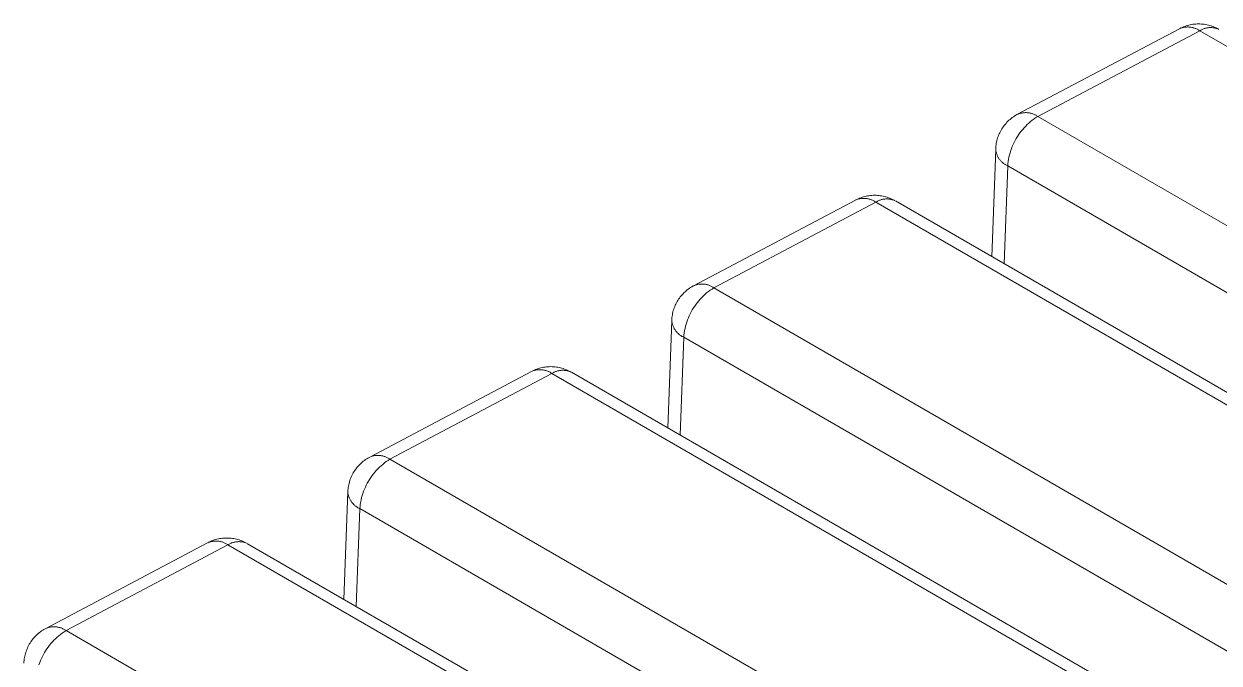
# Model space of a CAD drawing. Header units: inches. Extents: x -16 to 183, y -17 to 123.
# Drawn here: x -4.307 to -0.532, y 19.166 to 21.183 of the extents above; entities that cross this region are included whole.
import ezdxf

# ---------------------------------------------------------------- set-up
doc = ezdxf.new("R2010")
doc.units = ezdxf.units.IN
doc.layers.add('ZANO_R', color=7, linetype='Continuous', lineweight=0)

msp = doc.modelspace()

# ---------------------------------------------------------------- linework, layer by layer
at = {"layer": 'ZANO_R'}
for p, q in [((-0.64092, 21.17548), (-0.6367, 21.17692)), ((-0.6367, 21.17692), (-0.63242, 21.17821)), ((-0.63242, 21.17821), (-0.6281, 21.17936)), ((-0.6281, 21.17936), (-0.62375, 21.18036)), ((-0.62375, 21.18036), (-0.61936, 21.1812)), ((-0.61936, 21.1812), (-0.61495, 21.18189)), ((-0.61495, 21.18189), (-0.61051, 21.18243)), ((-0.61051, 21.18243), (-0.60606, 21.18282)), ((-0.60606, 21.18282), (-0.6016, 21.18305)), ((-0.6016, 21.18305), (-0.59714, 21.18313)), ((-0.59714, 21.18313), (-0.59267, 21.18305)), ((-0.59267, 21.18305), (-0.58821, 21.18282)), ((-0.58821, 21.18282), (-0.58376, 21.18244)), ((-0.58376, 21.18244), (-0.57932, 21.1819)), ((-0.57932, 21.1819), (-0.57491, 21.18121)), ((-0.57491, 21.18121), (-0.57052, 21.18037)), ((-0.57052, 21.18037), (-0.56617, 21.17937)), ((-0.56617, 21.17937), (-0.56185, 21.17823)), ((-0.56185, 21.17823), (-0.55757, 21.17693)), ((-0.55757, 21.17693), (-0.55334, 21.1755)), ((-1.16879, 20.89792), (-0.65753, 21.16814)), ((-0.59325, 21.16154), (-1.10478, 20.89117)), ((-0.65753, 21.16814), (-0.65538, 21.16902)), ((-0.65727, 21.16828), (-0.65328, 21.17029)), ((-0.65538, 21.16902), (-0.65319, 21.16982)), ((-0.65328, 21.17029), (-0.64922, 21.17216)), ((-0.65319, 21.16982), (-0.65098, 21.17054)), ((-0.65098, 21.17054), (-0.64875, 21.17119)), ((-0.64922, 21.17216), (-0.6451, 21.17389)), ((-0.64875, 21.17119), (-0.64649, 21.17175)), ((-0.64649, 21.17175), (-0.64422, 21.17224)), ((-0.6451, 21.17389), (-0.64092, 21.17548)), ((-0.64422, 21.17224), (-0.64193, 21.17265)), ((-0.64193, 21.17265), (-0.63962, 21.17298)), ((-0.63962, 21.17298), (-0.63731, 21.17323)), ((-0.63731, 21.17323), (-0.63499, 21.17339)), ((-0.63499, 21.17339), (-0.63267, 21.17348)), ((-0.63267, 21.17348), (-0.63034, 21.17349)), ((-0.63034, 21.17349), (-0.62802, 21.17341)), ((-0.62802, 21.17341), (-0.6257, 21.17325)), ((-0.6257, 21.17325), (-0.62338, 21.17302)), ((-0.62338, 21.17302), (-0.62108, 21.1727)), ((-0.62108, 21.1727), (-0.61879, 21.1723)), ((-0.61879, 21.1723), (-0.61651, 21.17182)), ((-0.61651, 21.17182), (-0.61425, 21.17126)), ((-0.61425, 21.17126), (-0.61201, 21.17063)), ((-0.61201, 21.17063), (-0.6098, 21.16991)), ((-0.6098, 21.16991), (-0.60761, 21.16912)), ((-0.60761, 21.16912), (-0.60545, 21.16826)), ((-0.60545, 21.16826), (-0.60333, 21.16732)), ((-0.60333, 21.16732), (-0.60123, 21.1663)), ((-0.60123, 21.1663), (-0.59918, 21.16522)), ((-0.59918, 21.16522), (-0.59716, 21.16406)), ((-0.59716, 21.16406), (-0.59518, 21.16283)), ((-0.59518, 21.16283), (-0.59325, 21.16154)), ((-0.59141, 21.16268), (-0.59325, 21.16154)), ((32.13706, 2.26468), (-0.59325, 21.16154)), ((-0.58953, 21.16376), (-0.59141, 21.16268)), ((-0.58761, 21.16478), (-0.58953, 21.16376)), ((-0.58566, 21.16573), (-0.58761, 21.16478)), ((-0.58368, 21.16661), (-0.58566, 21.16573)), ((-0.58167, 21.16742), (-0.58368, 21.16661)), ((-0.57963, 21.16817), (-0.58167, 21.16742)), ((-0.57757, 21.16884), (-0.57963, 21.16817)), ((-0.57549, 21.16945), (-0.57757, 21.16884)), ((-0.57339, 21.16998), (-0.57549, 21.16945)), ((-0.57127, 21.17044), (-0.57339, 21.16998)), ((-0.56913, 21.17082), (-0.57127, 21.17044)), ((-0.56699, 21.17114), (-0.56913, 21.17082)), ((-0.56483, 21.17138), (-0.56699, 21.17114)), ((-0.56267, 21.17154), (-0.56483, 21.17138)), ((-0.5605, 21.17164), (-0.56267, 21.17154)), ((-0.55834, 21.17165), (-0.5605, 21.17164)), ((-0.55617, 21.1716), (-0.55834, 21.17165)), ((-0.554, 21.17147), (-0.55617, 21.1716)), ((-0.55184, 21.17126), (-0.554, 21.17147)), ((-0.55334, 21.1755), (-0.54917, 21.17391)), ((-0.54969, 21.17098), (-0.55184, 21.17126)), ((-0.54755, 21.17063), (-0.54969, 21.17098)), ((-0.54917, 21.17391), (-0.54505, 21.17218)), ((-0.54543, 21.17021), (-0.54755, 21.17063)), ((-0.54332, 21.16971), (-0.54543, 21.17021)), ((-0.54505, 21.17218), (-0.54099, 21.17031)), ((-0.54122, 21.16914), (-0.54332, 21.16971)), ((-0.53915, 21.1685), (-0.54122, 21.16914)), ((-0.54099, 21.17031), (-0.537, 21.16831)), ((-0.5371, 21.16779), (-0.53915, 21.1685)), ((-0.53508, 21.16701), (-0.5371, 21.16779)), ((-0.537, 21.16831), (-0.53308, 21.16616)), ((-0.53308, 21.16616), (-0.53508, 21.16701)), ((-1.20221, 20.87269), (-1.19909, 20.87586)), ((-1.19909, 20.87586), (-1.19585, 20.87892)), ((-1.19585, 20.87892), (-1.19252, 20.88186)), ((-1.19252, 20.88186), (-1.18908, 20.88469)), ((-1.18908, 20.88469), (-1.18555, 20.8874)), ((-1.18555, 20.8874), (-1.18193, 20.88998)), ((-1.18193, 20.88998), (-1.17822, 20.89244)), ((-1.17822, 20.89244), (-1.17443, 20.89477)), ((-1.17443, 20.89477), (-1.17057, 20.89697)), ((-1.17056, 20.89695), (-1.16852, 20.89786)), ((-1.16852, 20.89786), (-1.16645, 20.8987)), ((-1.16645, 20.8987), (-1.16436, 20.89948)), ((-1.16436, 20.89948), (-1.16224, 20.90018)), ((-1.16224, 20.90018), (-1.1601, 20.9008)), ((-1.1601, 20.9008), (-1.15794, 20.90136)), ((-1.15794, 20.90136), (-1.15576, 20.90184)), ((-1.15576, 20.90184), (-1.15357, 20.90225)), ((-1.15357, 20.90225), (-1.15136, 20.90258)), ((-1.15136, 20.90258), (-1.14914, 20.90284)), ((-1.14914, 20.90284), (-1.14692, 20.90302)), ((-1.14692, 20.90302), (-1.14469, 20.90313)), ((-1.14469, 20.90313), (-1.14246, 20.90316)), ((-1.14246, 20.90316), (-1.14023, 20.90311)), ((-1.14023, 20.90311), (-1.138, 20.90299)), ((-1.138, 20.90299), (-1.13578, 20.9028)), ((-1.13578, 20.9028), (-1.13356, 20.90253)), ((-1.13356, 20.90253), (-1.13136, 20.90218)), ((-1.12759, 20.87481), (-1.13292, 20.87023)), ((-1.13136, 20.90218), (-1.12917, 20.90176)), ((-1.12917, 20.90176), (-1.12699, 20.90127)), ((-1.1221, 20.87919), (-1.12759, 20.87481)), ((-1.12699, 20.90127), (-1.12483, 20.9007)), ((-1.12483, 20.9007), (-1.1227, 20.90006)), ((-1.1227, 20.90006), (-1.12058, 20.89935)), ((-1.11647, 20.88339), (-1.1221, 20.87919)), ((-1.12058, 20.89935), (-1.11849, 20.89857)), ((-1.11849, 20.89857), (-1.11643, 20.89771)), ((-1.11069, 20.88738), (-1.11647, 20.88339)), ((-1.11643, 20.89771), (-1.1144, 20.89679)), ((-1.1144, 20.89679), (-1.1124, 20.8958)), ((-1.1124, 20.8958), (-1.11044, 20.89474)), ((-1.10478, 20.89117), (-1.11069, 20.88738)), ((-1.11044, 20.89474), (-1.10851, 20.89361)), ((-1.10851, 20.89361), (-1.10662, 20.89242)), ((-1.10662, 20.89242), (-1.10478, 20.89117)), ((-1.10478, 20.89117), (31.62554, 1.99432)), ((-1.22683, 20.83589), (-1.22495, 20.83993)), ((-1.22495, 20.83993), (-1.22294, 20.8439)), ((-1.22294, 20.8439), (-1.2208, 20.84779)), ((-1.2208, 20.84779), (-1.21852, 20.85161)), ((-1.21852, 20.85161), (-1.21611, 20.85535)), ((-1.21611, 20.85535), (-1.21357, 20.85901)), ((-1.21357, 20.85901), (-1.21091, 20.86258)), ((-1.21091, 20.86258), (-1.20813, 20.86605)), ((-1.20813, 20.86605), (-1.20523, 20.86942)), ((-1.20523, 20.86942), (-1.20221, 20.87269)), ((-1.16127, 20.83915), (-1.16533, 20.83343)), ((-1.157, 20.84473), (-1.16127, 20.83915)), ((-1.15255, 20.85016), (-1.157, 20.84473)), ((-1.1479, 20.85543), (-1.15255, 20.85016)), ((-1.14308, 20.86054), (-1.1479, 20.85543)), ((-1.13808, 20.86547), (-1.14308, 20.86054)), ((-1.13292, 20.87023), (-1.13808, 20.86547)), ((-1.23718, 20.79738), (-1.23663, 20.80179)), ((-1.23663, 20.80179), (-1.23592, 20.80618)), ((-1.23592, 20.80618), (-1.23507, 20.81055)), ((-1.23507, 20.81055), (-1.23406, 20.81488)), ((-1.23406, 20.81488), (-1.2329, 20.81918)), ((-1.2329, 20.81918), (-1.2316, 20.82343)), ((-1.2316, 20.82343), (-1.23015, 20.82764)), ((-1.23015, 20.82764), (-1.22856, 20.8318)), ((-1.22856, 20.8318), (-1.22683, 20.83589)), ((-1.18255, 20.80287), (-1.18535, 20.79642)), ((-1.17954, 20.80921), (-1.18255, 20.80287)), ((-1.17631, 20.81545), (-1.17954, 20.80921)), ((-1.17286, 20.82157), (-1.17631, 20.81545)), ((-1.1692, 20.82756), (-1.17286, 20.82157)), ((-1.16533, 20.83343), (-1.1692, 20.82756)), ((-1.25002, 20.4487), (-1.23785, 20.7881)), ((-1.23783, 20.7885), (-1.23759, 20.79294)), ((-1.23764, 20.78636), (-1.23783, 20.7885)), ((-1.23737, 20.78423), (-1.23764, 20.78636)), ((-1.23759, 20.79294), (-1.23718, 20.79738)), ((-1.23703, 20.78212), (-1.23737, 20.78423)), ((-1.23661, 20.78001), (-1.23703, 20.78212)), ((-1.23613, 20.77792), (-1.23661, 20.78001)), ((-1.23557, 20.77584), (-1.23613, 20.77792)), ((-1.23495, 20.77379), (-1.23557, 20.77584)), ((-1.23425, 20.77176), (-1.23495, 20.77379)), ((-1.23349, 20.76975), (-1.23425, 20.77176)), ((-1.23266, 20.76777), (-1.23349, 20.76975)), ((-1.23176, 20.76582), (-1.23266, 20.76777)), ((-1.2308, 20.7639), (-1.23176, 20.76582)), ((-1.22978, 20.76202), (-1.2308, 20.7639)), ((-1.22869, 20.76017), (-1.22978, 20.76202)), ((-1.19585, 20.76296), (-1.19725, 20.75607)), ((-1.19422, 20.76979), (-1.19585, 20.76296)), ((-1.19235, 20.77656), (-1.19422, 20.76979)), ((-1.19025, 20.78326), (-1.19235, 20.77656)), ((-1.18791, 20.78988), (-1.19025, 20.78326)), ((-1.18535, 20.79642), (-1.18791, 20.78988)), ((-1.22753, 20.75835), (-1.22869, 20.76017)), ((-1.22632, 20.75658), (-1.22753, 20.75835)), ((-1.22505, 20.75485), (-1.22632, 20.75658)), ((-1.22372, 20.75317), (-1.22505, 20.75485)), ((-1.22233, 20.75153), (-1.22372, 20.75317)), ((-1.22089, 20.74994), (-1.22233, 20.75153)), ((-1.21939, 20.7484), (-1.22089, 20.74994)), ((-1.21785, 20.74691), (-1.21939, 20.7484)), ((-1.21625, 20.74547), (-1.21785, 20.74691)), ((-1.21461, 20.74409), (-1.21625, 20.74547)), ((-1.21292, 20.74276), (-1.21461, 20.74409)), ((-1.21119, 20.7415), (-1.21292, 20.74276)), ((-1.20941, 20.74029), (-1.21119, 20.7415)), ((-1.19998, 20.73519), (-1.21106, 20.4262)), ((-1.2076, 20.73914), (-1.20941, 20.74029)), ((-1.20575, 20.73806), (-1.2076, 20.73914)), ((-1.20386, 20.73704), (-1.20575, 20.73806)), ((-1.20194, 20.73608), (-1.20386, 20.73704)), ((-1.19998, 20.73519), (-1.20194, 20.73608)), ((-1.19931, 20.74218), (-1.19998, 20.73519)), ((31.53033, 1.83833), (-1.19998, 20.73519)), ((-1.1984, 20.74915), (-1.19931, 20.74218)), ((-1.19725, 20.75607), (-1.1984, 20.74915)), ((-2.19184, 20.35719), (-1.68058, 20.62741)), ((-1.6163, 20.62081), (-2.12783, 20.35044)), ((-1.68058, 20.62741), (-1.67843, 20.62829)), ((-1.68032, 20.62755), (-1.67633, 20.62956)), ((-1.67843, 20.62829), (-1.67624, 20.62909)), ((-1.67633, 20.62956), (-1.67227, 20.63143)), ((-1.67624, 20.62909), (-1.67403, 20.62981)), ((-1.67403, 20.62981), (-1.6718, 20.63046)), ((-1.67227, 20.63143), (-1.66815, 20.63316)), ((-1.6718, 20.63046), (-1.66954, 20.63102)), ((-1.66954, 20.63102), (-1.66727, 20.63151)), ((-1.66815, 20.63316), (-1.66398, 20.63475)), ((-1.66727, 20.63151), (-1.66498, 20.63192)), ((-1.66498, 20.63192), (-1.66268, 20.63225)), ((-1.66398, 20.63475), (-1.65975, 20.63619)), ((-1.66268, 20.63225), (-1.66036, 20.6325)), ((-1.66036, 20.6325), (-1.65804, 20.63266)), ((-1.65975, 20.63619), (-1.65547, 20.63748)), ((-1.65804, 20.63266), (-1.65572, 20.63275)), ((-1.65572, 20.63275), (-1.65339, 20.63276)), ((-1.65547, 20.63748), (-1.65115, 20.63863)), ((-1.65339, 20.63276), (-1.65107, 20.63268)), ((-1.65115, 20.63863), (-1.6468, 20.63963)), ((-1.65107, 20.63268), (-1.64875, 20.63252)), ((-1.64875, 20.63252), (-1.64643, 20.63228)), ((-1.6468, 20.63963), (-1.64241, 20.64047)), ((-1.64643, 20.63228), (-1.64413, 20.63197)), ((-1.64413, 20.63197), (-1.64184, 20.63157)), ((-1.64241, 20.64047), (-1.638, 20.64116)), ((-1.64184, 20.63157), (-1.63956, 20.63109)), ((-1.63956, 20.63109), (-1.6373, 20.63053)), ((-1.638, 20.64116), (-1.63356, 20.6417)), ((-1.6373, 20.63053), (-1.63507, 20.6299)), ((-1.63507, 20.6299), (-1.63285, 20.62918)), ((-1.63356, 20.6417), (-1.62911, 20.64209)), ((-1.63285, 20.62918), (-1.63066, 20.62839)), ((-1.63066, 20.62839), (-1.62851, 20.62753)), ((-1.62911, 20.64209), (-1.62465, 20.64232)), ((-1.62851, 20.62753), (-1.62638, 20.62659)), ((-1.62638, 20.62659), (-1.62428, 20.62557)), ((-1.62465, 20.64232), (-1.62019, 20.6424)), ((-1.62428, 20.62557), (-1.62223, 20.62449)), ((-1.62223, 20.62449), (-1.62021, 20.62333)), ((-1.62021, 20.62333), (-1.61823, 20.6221)), ((-1.62019, 20.6424), (-1.61572, 20.64232)), ((-1.61823, 20.6221), (-1.6163, 20.62081)), ((-1.61446, 20.62195), (-1.6163, 20.62081)), ((31.11401, 1.72395), (-1.6163, 20.62081)), ((-1.61572, 20.64232), (-1.61126, 20.64209)), ((-1.61258, 20.62303), (-1.61446, 20.62195)), ((-1.61066, 20.62405), (-1.61258, 20.62303)), ((-1.61126, 20.64209), (-1.60681, 20.64171)), ((-1.60871, 20.625), (-1.61066, 20.62405)), ((-1.60673, 20.62588), (-1.60871, 20.625)), ((-1.60681, 20.64171), (-1.60237, 20.64117)), ((-1.60472, 20.62669), (-1.60673, 20.62588)), ((-1.60269, 20.62744), (-1.60472, 20.62669)), ((-1.60062, 20.62811), (-1.60269, 20.62744)), ((-1.60237, 20.64117), (-1.59796, 20.64048)), ((-1.59854, 20.62872), (-1.60062, 20.62811)), ((-1.59644, 20.62925), (-1.59854, 20.62872)), ((-1.59796, 20.64048), (-1.59357, 20.63963)), ((-1.59432, 20.62971), (-1.59644, 20.62925)), ((-1.59219, 20.63009), (-1.59432, 20.62971)), ((-1.59357, 20.63963), (-1.58922, 20.63864)), ((-1.59004, 20.63041), (-1.59219, 20.63009)), ((-1.58788, 20.63065), (-1.59004, 20.63041)), ((-1.58922, 20.63864), (-1.5849, 20.6375)), ((-1.58572, 20.63081), (-1.58788, 20.63065)), ((-1.58356, 20.6309), (-1.58572, 20.63081)), ((-1.5849, 20.6375), (-1.58062, 20.6362)), ((-1.58139, 20.63092), (-1.58356, 20.6309)), ((-1.57922, 20.63087), (-1.58139, 20.63092)), ((-1.58062, 20.6362), (-1.5764, 20.63476)), ((-1.57705, 20.63074), (-1.57922, 20.63087)), ((-1.5749, 20.63053), (-1.57705, 20.63074)), ((-1.5764, 20.63476), (-1.57222, 20.63318)), ((-1.57274, 20.63025), (-1.5749, 20.63053)), ((-1.5706, 20.6299), (-1.57274, 20.63025)), ((-1.57222, 20.63318), (-1.5681, 20.63145)), ((-1.56848, 20.62948), (-1.5706, 20.6299)), ((-1.56637, 20.62898), (-1.56848, 20.62948)), ((-1.5681, 20.63145), (-1.56404, 20.62958)), ((-1.56427, 20.62841), (-1.56637, 20.62898)), ((-1.5622, 20.62777), (-1.56427, 20.62841)), ((-1.56404, 20.62958), (-1.56005, 20.62757)), ((-1.56015, 20.62706), (-1.5622, 20.62777)), ((-1.55813, 20.62628), (-1.56015, 20.62706)), ((-1.56005, 20.62757), (-1.55613, 20.62543)), ((-1.55613, 20.62543), (-1.55813, 20.62628)), ((-1.55446, 20.62447), (31.17418, 1.72858)), ((-2.21214, 20.34396), (-2.20861, 20.34667)), ((-2.20861, 20.34667), (-2.20498, 20.34925)), ((-2.20498, 20.34925), (-2.20128, 20.35171)), ((-2.20128, 20.35171), (-2.19749, 20.35404)), ((-2.19749, 20.35404), (-2.19362, 20.35624)), ((-2.19361, 20.35622), (-2.19157, 20.35713)), ((-2.19157, 20.35713), (-2.1895, 20.35797)), ((-2.1895, 20.35797), (-2.18741, 20.35875)), ((-2.18741, 20.35875), (-2.18529, 20.35945)), ((-2.18529, 20.35945), (-2.18315, 20.36007)), ((-2.18315, 20.36007), (-2.18099, 20.36063)), ((-2.18099, 20.36063), (-2.17881, 20.36111)), ((-2.17881, 20.36111), (-2.17662, 20.36152)), ((-2.17662, 20.36152), (-2.17441, 20.36185)), ((-2.17441, 20.36185), (-2.1722, 20.36211)), ((-2.1722, 20.36211), (-2.16997, 20.36229)), ((-2.16997, 20.36229), (-2.16774, 20.3624)), ((-2.16774, 20.3624), (-2.16551, 20.36243)), ((-2.16551, 20.36243), (-2.16328, 20.36238)), ((-2.16328, 20.36238), (-2.16105, 20.36226)), ((-2.16105, 20.36226), (-2.15883, 20.36207)), ((-2.15883, 20.36207), (-2.15662, 20.3618)), ((-2.15662, 20.3618), (-2.15441, 20.36145)), ((-2.15441, 20.36145), (-2.15222, 20.36103)), ((-2.15222, 20.36103), (-2.15004, 20.36054)), ((-2.15004, 20.36054), (-2.14789, 20.35997)), ((-2.14789, 20.35997), (-2.14575, 20.35933)), ((-2.14575, 20.35933), (-2.14363, 20.35862)), ((-2.14363, 20.35862), (-2.14155, 20.35784)), ((-2.14155, 20.35784), (-2.13948, 20.35698)), ((-2.13374, 20.34665), (-2.13952, 20.34266)), ((-2.13948, 20.35698), (-2.13745, 20.35606)), ((-2.13745, 20.35606), (-2.13545, 20.35507)), ((-2.13545, 20.35507), (-2.13349, 20.35401)), ((-2.12783, 20.35044), (-2.13374, 20.34665)), ((-2.13349, 20.35401), (-2.13156, 20.35288)), ((-2.13156, 20.35288), (-2.12968, 20.35169)), ((-2.12968, 20.35169), (-2.12783, 20.35044)), ((-2.12783, 20.35044), (30.60248, 1.45359)), ((-2.24385, 20.30706), (-2.24157, 20.31088)), ((-2.24157, 20.31088), (-2.23916, 20.31462)), ((-2.23916, 20.31462), (-2.23662, 20.31828)), ((-2.23662, 20.31828), (-2.23396, 20.32184)), ((-2.23396, 20.32184), (-2.23118, 20.32532)), ((-2.23118, 20.32532), (-2.22828, 20.32869)), ((-2.22828, 20.32869), (-2.22526, 20.33196)), ((-2.22526, 20.33196), (-2.22214, 20.33513)), ((-2.22214, 20.33513), (-2.21891, 20.33819)), ((-2.21891, 20.33819), (-2.21557, 20.34113)), ((-2.21557, 20.34113), (-2.21214, 20.34396)), ((-2.1756, 20.30943), (-2.18005, 20.304)), ((-2.17096, 20.3147), (-2.1756, 20.30943)), ((-2.16613, 20.31981), (-2.17096, 20.3147)), ((-2.16113, 20.32474), (-2.16613, 20.31981)), ((-2.15597, 20.3295), (-2.16113, 20.32474)), ((-2.15064, 20.33408), (-2.15597, 20.3295)), ((-2.14515, 20.33846), (-2.15064, 20.33408)), ((-2.13952, 20.34266), (-2.14515, 20.33846)), ((-2.25812, 20.26982), (-2.25711, 20.27415)), ((-2.25711, 20.27415), (-2.25596, 20.27845)), ((-2.25596, 20.27845), (-2.25465, 20.2827)), ((-2.25465, 20.2827), (-2.25321, 20.28691)), ((-2.25321, 20.28691), (-2.25161, 20.29106)), ((-2.25161, 20.29106), (-2.24988, 20.29516)), ((-2.24988, 20.29516), (-2.24801, 20.2992)), ((-2.24801, 20.2992), (-2.24599, 20.30317)), ((-2.24599, 20.30317), (-2.24385, 20.30706)), ((-2.19936, 20.27472), (-2.20259, 20.26848)), ((-2.19591, 20.28084), (-2.19936, 20.27472)), ((-2.19225, 20.28683), (-2.19591, 20.28084)), ((-2.18839, 20.29269), (-2.19225, 20.28683)), ((-2.18432, 20.29842), (-2.18839, 20.29269)), ((-2.18005, 20.304), (-2.18432, 20.29842)), ((-2.27307, 19.90796), (-2.2609, 20.24737)), ((-2.26089, 20.24777), (-2.26064, 20.25221)), ((-2.26069, 20.24563), (-2.26089, 20.24777)), ((-2.26042, 20.2435), (-2.26069, 20.24563)), ((-2.26064, 20.25221), (-2.26023, 20.25665)), ((-2.26008, 20.24138), (-2.26042, 20.2435)), ((-2.26023, 20.25665), (-2.25968, 20.26106)), ((-2.25966, 20.23928), (-2.26008, 20.24138)), ((-2.25968, 20.26106), (-2.25897, 20.26545)), ((-2.25918, 20.23719), (-2.25966, 20.23928)), ((-2.25863, 20.23511), (-2.25918, 20.23719)), ((-2.25897, 20.26545), (-2.25812, 20.26982)), ((-2.258, 20.23306), (-2.25863, 20.23511)), ((-2.25731, 20.23103), (-2.258, 20.23306)), ((-2.2154, 20.23583), (-2.21727, 20.22906)), ((-2.2133, 20.24253), (-2.2154, 20.23583)), ((-2.21096, 20.24915), (-2.2133, 20.24253)), ((-2.2084, 20.25569), (-2.21096, 20.24915)), ((-2.20561, 20.26214), (-2.2084, 20.25569)), ((-2.20259, 20.26848), (-2.20561, 20.26214)), ((-2.25654, 20.22902), (-2.25731, 20.23103)), ((-2.25571, 20.22704), (-2.25654, 20.22902)), ((-2.25482, 20.22509), (-2.25571, 20.22704)), ((-2.25385, 20.22317), (-2.25482, 20.22509)), ((-2.25283, 20.22128), (-2.25385, 20.22317)), ((-2.25174, 20.21944), (-2.25283, 20.22128)), ((-2.25058, 20.21762), (-2.25174, 20.21944)), ((-2.24937, 20.21585), (-2.25058, 20.21762)), ((-2.2481, 20.21412), (-2.24937, 20.21585)), ((-2.24677, 20.21244), (-2.2481, 20.21412)), ((-2.24538, 20.2108), (-2.24677, 20.21244)), ((-2.24394, 20.20921), (-2.24538, 20.2108)), ((-2.24245, 20.20767), (-2.24394, 20.20921)), ((-2.2409, 20.20618), (-2.24245, 20.20767)), ((-2.23931, 20.20474), (-2.2409, 20.20618)), ((-2.23766, 20.20336), (-2.23931, 20.20474)), ((-2.23597, 20.20203), (-2.23766, 20.20336)), ((-2.23424, 20.20077), (-2.23597, 20.20203)), ((-2.23246, 20.19956), (-2.23424, 20.20077)), ((-2.23065, 20.19841), (-2.23246, 20.19956)), ((-2.2288, 20.19733), (-2.23065, 20.19841)), ((-2.22691, 20.19631), (-2.2288, 20.19733)), ((-2.22499, 20.19535), (-2.22691, 20.19631)), ((-2.22303, 20.19446), (-2.22499, 20.19535)), ((-2.22236, 20.20145), (-2.22303, 20.19446)), ((-2.22145, 20.20841), (-2.22236, 20.20145)), ((-2.2203, 20.21534), (-2.22145, 20.20841)), ((-2.21891, 20.22223), (-2.2203, 20.21534)), ((-2.21727, 20.22906), (-2.21891, 20.22223)), ((-2.22303, 20.19446), (-2.23411, 19.88547)), ((30.50728, 1.2976), (-2.22303, 20.19446)), ((-3.21489, 19.81646), (-2.70363, 20.08668)), ((-2.70363, 20.08668), (-2.70148, 20.08756)), ((-2.70337, 20.08682), (-2.69938, 20.08883)), ((-2.70148, 20.08756), (-2.69929, 20.08836)), ((-2.69938, 20.08883), (-2.69532, 20.0907)), ((-2.69929, 20.08836), (-2.69708, 20.08908)), ((-2.69708, 20.08908), (-2.69485, 20.08973)), ((-2.69532, 20.0907), (-2.6912, 20.09243)), ((-2.69485, 20.08973), (-2.69259, 20.09029)), ((-2.69259, 20.09029), (-2.69032, 20.09078)), ((-2.6912, 20.09243), (-2.68703, 20.09402)), ((-2.69032, 20.09078), (-2.68803, 20.09119)), ((-2.68803, 20.09119), (-2.68573, 20.09152)), ((-2.68703, 20.09402), (-2.6828, 20.09546)), ((-2.68573, 20.09152), (-2.68341, 20.09177)), ((-2.68341, 20.09177), (-2.68109, 20.09193)), ((-2.6828, 20.09546), (-2.67852, 20.09675)), ((-2.68109, 20.09193), (-2.67877, 20.09202)), ((-2.67877, 20.09202), (-2.67644, 20.09202)), ((-2.67852, 20.09675), (-2.67421, 20.0979)), ((-2.67644, 20.09202), (-2.67412, 20.09195)), ((-2.67421, 20.0979), (-2.66985, 20.09889)), ((-2.67412, 20.09195), (-2.6718, 20.09179)), ((-2.6718, 20.09179), (-2.66949, 20.09155)), ((-2.66985, 20.09889), (-2.66546, 20.09974)), ((-2.66949, 20.09155), (-2.66718, 20.09124)), ((-2.66718, 20.09124), (-2.66489, 20.09084)), ((-2.66546, 20.09974), (-2.66105, 20.10043)), ((-2.66489, 20.09084), (-2.66261, 20.09036)), ((-2.66261, 20.09036), (-2.66035, 20.0898)), ((-2.66105, 20.10043), (-2.65662, 20.10097)), ((-2.66035, 20.0898), (-2.65812, 20.08917)), ((-2.65812, 20.08917), (-2.6559, 20.08845)), ((-2.65662, 20.10097), (-2.65217, 20.10136)), ((-2.6559, 20.08845), (-2.65372, 20.08766)), ((-2.65372, 20.08766), (-2.65156, 20.0868)), ((-2.65217, 20.10136), (-2.64771, 20.10159)), ((-2.65156, 20.0868), (-2.64943, 20.08586)), ((-2.64943, 20.08586), (-2.64734, 20.08484)), ((-2.64771, 20.10159), (-2.64324, 20.10167)), ((-2.64734, 20.08484), (-2.64528, 20.08376)), ((-2.64528, 20.08376), (-2.64326, 20.0826)), ((-2.64326, 20.0826), (-2.64129, 20.08137)), ((-2.64324, 20.10167), (-2.63877, 20.10159)), ((-2.63877, 20.10159), (-2.63431, 20.10136)), ((-2.63563, 20.0823), (-2.63751, 20.08122)), ((-2.63372, 20.08332), (-2.63563, 20.0823)), ((-2.63431, 20.10136), (-2.62986, 20.10098)), ((-2.63177, 20.08427), (-2.63372, 20.08332)), ((-2.62978, 20.08515), (-2.63177, 20.08427)), ((-2.62986, 20.10098), (-2.62543, 20.10044)), ((-2.62777, 20.08596), (-2.62978, 20.08515)), ((-2.62574, 20.08671), (-2.62777, 20.08596)), ((-2.62368, 20.08738), (-2.62574, 20.08671)), ((-2.62543, 20.10044), (-2.62101, 20.09975)), ((-2.62159, 20.08798), (-2.62368, 20.08738)), ((-2.61949, 20.08852), (-2.62159, 20.08798)), ((-2.62101, 20.09975), (-2.61663, 20.0989)), ((-2.61737, 20.08898), (-2.61949, 20.08852)), ((-2.61524, 20.08936), (-2.61737, 20.08898)), ((-2.61663, 20.0989), (-2.61227, 20.09791)), ((-2.61309, 20.08968), (-2.61524, 20.08936)), ((-2.61094, 20.08992), (-2.61309, 20.08968)), ((-2.61227, 20.09791), (-2.60795, 20.09677)), ((-2.60877, 20.09008), (-2.61094, 20.08992)), ((-2.60661, 20.09017), (-2.60877, 20.09008)), ((-2.60795, 20.09677), (-2.60368, 20.09547)), ((-2.60444, 20.09019), (-2.60661, 20.09017)), ((-2.60227, 20.09014), (-2.60444, 20.09019)), ((-2.60368, 20.09547), (-2.59945, 20.09403)), ((-2.60011, 20.09), (-2.60227, 20.09014)), ((-2.59795, 20.0898), (-2.60011, 20.09)), ((-2.59945, 20.09403), (-2.59527, 20.09245)), ((-2.5958, 20.08952), (-2.59795, 20.0898)), ((-2.59366, 20.08917), (-2.5958, 20.08952)), ((-2.59527, 20.09245), (-2.59115, 20.09072)), ((-2.59153, 20.08874), (-2.59366, 20.08917)), ((-2.58942, 20.08825), (-2.59153, 20.08874)), ((-2.59115, 20.09072), (-2.58709, 20.08885)), ((-2.58733, 20.08768), (-2.58942, 20.08825)), ((-2.58525, 20.08704), (-2.58733, 20.08768)), ((-2.58709, 20.08885), (-2.5831, 20.08684)), ((-2.58321, 20.08633), (-2.58525, 20.08704)), ((-2.58118, 20.08555), (-2.58321, 20.08633)), ((-2.5831, 20.08684), (-2.57918, 20.0847)), ((-2.57919, 20.0847), (-2.58118, 20.08555)), ((-2.57751, 20.08374), (30.15113, 1.18785)), ((-2.63935, 20.08008), (-3.15088, 19.80971)), ((-2.64129, 20.08137), (-2.63935, 20.08008)), ((-2.63751, 20.08122), (-2.63935, 20.08008)), ((30.09096, 1.18322), (-2.63935, 20.08008)), ((-3.21256, 19.81724), (-3.21046, 19.81801)), ((-3.21046, 19.81801), (-3.20834, 19.81871)), ((-3.20834, 19.81871), (-3.2062, 19.81934)), ((-3.2062, 19.81934), (-3.20404, 19.8199)), ((-3.20404, 19.8199), (-3.20186, 19.82038)), ((-3.20186, 19.82038), (-3.19967, 19.82079)), ((-3.19967, 19.82079), (-3.19746, 19.82112)), ((-3.19746, 19.82112), (-3.19525, 19.82138)), ((-3.19525, 19.82138), (-3.19302, 19.82156)), ((-3.19302, 19.82156), (-3.19079, 19.82167)), ((-3.19079, 19.82167), (-3.18856, 19.8217)), ((-3.18856, 19.8217), (-3.18633, 19.82165)), ((-3.18633, 19.82165), (-3.18411, 19.82153)), ((-3.18411, 19.82153), (-3.18188, 19.82134)), ((-3.18188, 19.82134), (-3.17967, 19.82107)), ((-3.17967, 19.82107), (-3.17746, 19.82072)), ((-3.17746, 19.82072), (-3.17527, 19.8203)), ((-3.17527, 19.8203), (-3.1731, 19.81981)), ((-3.1731, 19.81981), (-3.17094, 19.81924)), ((-3.17094, 19.81924), (-3.1688, 19.8186)), ((-3.1688, 19.8186), (-3.16669, 19.81789)), ((-3.16669, 19.81789), (-3.1646, 19.8171)), ((-3.25967, 19.77755), (-3.25701, 19.78111)), ((-3.25701, 19.78111), (-3.25423, 19.78459)), ((-3.25423, 19.78459), (-3.25133, 19.78796)), ((-3.25133, 19.78796), (-3.24832, 19.79123)), ((-3.24832, 19.79123), (-3.24519, 19.7944)), ((-3.24519, 19.7944), (-3.24196, 19.79746)), ((-3.24196, 19.79746), (-3.23862, 19.8004)), ((-3.23862, 19.8004), (-3.23519, 19.80323)), ((-3.23519, 19.80323), (-3.23166, 19.80594)), ((-3.23166, 19.80594), (-3.22804, 19.80852)), ((-3.22804, 19.80852), (-3.22433, 19.81098)), ((-3.22433, 19.81098), (-3.22054, 19.81331)), ((-3.22054, 19.81331), (-3.21667, 19.81551)), ((-3.21666, 19.81549), (-3.21462, 19.8164)), ((-3.21462, 19.8164), (-3.21256, 19.81724)), ((-3.18419, 19.78401), (-3.18918, 19.77908)), ((-3.17902, 19.78877), (-3.18419, 19.78401)), ((-3.17369, 19.79335), (-3.17902, 19.78877)), ((-3.16821, 19.79773), (-3.17369, 19.79335)), ((-3.16257, 19.80193), (-3.16821, 19.79773)), ((-3.1646, 19.8171), (-3.16254, 19.81625)), ((-3.15679, 19.80592), (-3.16257, 19.80193)), ((-3.16254, 19.81625), (-3.1605, 19.81533)), ((-3.1605, 19.81533), (-3.15851, 19.81434)), ((-3.15851, 19.81434), (-3.15654, 19.81328)), ((-3.15088, 19.80971), (-3.15679, 19.80592)), ((-3.15654, 19.81328), (-3.15461, 19.81215)), ((-3.15461, 19.81215), (-3.15273, 19.81096)), ((-3.15273, 19.81096), (-3.15088, 19.80971)), ((-3.15088, 19.80971), (29.57943, 0.91286)), ((-3.27901, 19.73772), (-3.2777, 19.74197)), ((-3.2777, 19.74197), (-3.27626, 19.74618)), ((-3.27626, 19.74618), (-3.27467, 19.75033)), ((-3.27467, 19.75033), (-3.27293, 19.75443)), ((-3.27293, 19.75443), (-3.27106, 19.75847)), ((-3.27106, 19.75847), (-3.26905, 19.76244)), ((-3.26905, 19.76244), (-3.2669, 19.76633)), ((-3.2669, 19.76633), (-3.26462, 19.77015)), ((-3.26462, 19.77015), (-3.26221, 19.77389)), ((-3.26221, 19.77389), (-3.25967, 19.77755)), ((-3.2153, 19.7461), (-3.21896, 19.7401)), ((-3.21144, 19.75196), (-3.2153, 19.7461)), ((-3.20737, 19.75769), (-3.21144, 19.75196)), ((-3.20311, 19.76327), (-3.20737, 19.75769)), ((-3.19865, 19.7687), (-3.20311, 19.76327)), ((-3.19401, 19.77397), (-3.19865, 19.7687)), ((-3.18918, 19.77908), (-3.19401, 19.77397)), ((-3.29612, 19.36723), (-3.28395, 19.70664)), ((-3.28394, 19.70704), (-3.28369, 19.71148)), ((-3.28374, 19.7049), (-3.28394, 19.70704)), ((-3.28347, 19.70277), (-3.28374, 19.7049)), ((-3.28369, 19.71148), (-3.28329, 19.71591)), ((-3.28329, 19.71591), (-3.28273, 19.72033)), ((-3.28273, 19.72033), (-3.28203, 19.72472)), ((-3.28203, 19.72472), (-3.28117, 19.72909)), ((-3.28117, 19.72909), (-3.28016, 19.73342)), ((-3.28016, 19.73342), (-3.27901, 19.73772)), ((-3.23401, 19.70842), (-3.23635, 19.7018)), ((-3.23145, 19.71496), (-3.23401, 19.70842)), ((-3.22866, 19.72141), (-3.23145, 19.71496)), ((-3.22564, 19.72775), (-3.22866, 19.72141)), ((-3.22241, 19.73399), (-3.22564, 19.72775)), ((-3.21896, 19.7401), (-3.22241, 19.73399)), ((-3.28313, 19.70065), (-3.28347, 19.70277)), ((-3.28272, 19.69855), (-3.28313, 19.70065)), ((-3.28223, 19.69646), (-3.28272, 19.69855)), ((-3.28168, 19.69438), (-3.28223, 19.69646)), ((-3.28105, 19.69233), (-3.28168, 19.69438)), ((-3.28036, 19.6903), (-3.28105, 19.69233)), ((-3.2796, 19.68829), (-3.28036, 19.6903)), ((-3.27877, 19.68631), (-3.2796, 19.68829)), ((-3.27787, 19.68436), (-3.27877, 19.68631)), ((-3.27691, 19.68244), (-3.27787, 19.68436)), ((-3.27588, 19.68055), (-3.27691, 19.68244)), ((-3.27479, 19.6787), (-3.27588, 19.68055)), ((-3.27364, 19.67689), (-3.27479, 19.6787)), ((-3.27242, 19.67512), (-3.27364, 19.67689)), ((-3.27115, 19.67339), (-3.27242, 19.67512)), ((-3.26982, 19.67171), (-3.27115, 19.67339)), ((-3.26843, 19.67007), (-3.26982, 19.67171)), ((-3.26699, 19.66848), (-3.26843, 19.67007)), ((-3.2655, 19.66694), (-3.26699, 19.66848)), ((-3.26395, 19.66545), (-3.2655, 19.66694)), ((-3.24451, 19.66768), (-3.24542, 19.66072)), ((-3.24335, 19.67461), (-3.24451, 19.66768)), ((-3.24196, 19.6815), (-3.24335, 19.67461)), ((-3.24032, 19.68833), (-3.24196, 19.6815)), ((-3.23846, 19.6951), (-3.24032, 19.68833)), ((-3.23635, 19.7018), (-3.23846, 19.6951)), ((-3.26236, 19.66401), (-3.26395, 19.66545)), ((-3.26071, 19.66263), (-3.26236, 19.66401)), ((-3.25902, 19.6613), (-3.26071, 19.66263)), ((-3.25729, 19.66004), (-3.25902, 19.6613)), ((-3.25552, 19.65883), (-3.25729, 19.66004)), ((-3.24609, 19.65373), (-3.25716, 19.34474)), ((-3.2537, 19.65768), (-3.25552, 19.65883)), ((-3.25185, 19.6566), (-3.2537, 19.65768)), ((-3.24996, 19.65558), (-3.25185, 19.6566)), ((-3.24804, 19.65462), (-3.24996, 19.65558)), ((-3.24609, 19.65373), (-3.24804, 19.65462)), ((-3.24542, 19.66072), (-3.24609, 19.65373)), ((29.48423, 0.75687), (-3.24609, 19.65373)), ((-3.71426, 19.5517), (-3.71008, 19.55329)), ((-3.71008, 19.55329), (-3.70585, 19.55473)), ((-3.70585, 19.55473), (-3.70158, 19.55602)), ((-3.70158, 19.55602), (-3.69726, 19.55717)), ((-3.69726, 19.55717), (-3.6929, 19.55816)), ((-3.6929, 19.55816), (-3.68852, 19.55901)), ((-3.68852, 19.55901), (-3.6841, 19.5597)), ((-3.6841, 19.5597), (-3.67967, 19.56024)), ((-3.67967, 19.56024), (-3.67522, 19.56063)), ((-3.67522, 19.56063), (-3.67076, 19.56086)), ((-3.67076, 19.56086), (-3.66629, 19.56094)), ((-3.66629, 19.56094), (-3.66182, 19.56086)), ((-3.66182, 19.56086), (-3.65736, 19.56063)), ((-3.65736, 19.56063), (-3.65291, 19.56025)), ((-3.65291, 19.56025), (-3.64848, 19.55971)), ((-3.64848, 19.55971), (-3.64406, 19.55902)), ((-3.64406, 19.55902), (-3.63968, 19.55817)), ((-3.63968, 19.55817), (-3.63532, 19.55718)), ((-3.63532, 19.55718), (-3.631, 19.55604)), ((-3.631, 19.55604), (-3.62673, 19.55474)), ((-3.62673, 19.55474), (-3.6225, 19.5533)), ((-3.6225, 19.5533), (-3.61832, 19.55172)), ((-4.23795, 19.27573), (-3.72669, 19.54595)), ((-3.66241, 19.53935), (-4.17393, 19.26898)), ((-3.72669, 19.54595), (-3.72453, 19.54683)), ((-3.72642, 19.54609), (-3.72243, 19.5481)), ((-3.72453, 19.54683), (-3.72235, 19.54763)), ((-3.72243, 19.5481), (-3.71837, 19.54997)), ((-3.72235, 19.54763), (-3.72014, 19.54835)), ((-3.72014, 19.54835), (-3.7179, 19.549)), ((-3.71837, 19.54997), (-3.71426, 19.5517)), ((-3.7179, 19.549), (-3.71565, 19.54956)), ((-3.71565, 19.54956), (-3.71337, 19.55005)), ((-3.71337, 19.55005), (-3.71108, 19.55046)), ((-3.71108, 19.55046), (-3.70878, 19.55079)), ((-3.70878, 19.55079), (-3.70647, 19.55104)), ((-3.70647, 19.55104), (-3.70415, 19.5512)), ((-3.70415, 19.5512), (-3.70182, 19.55129)), ((-3.70182, 19.55129), (-3.6995, 19.55129)), ((-3.6995, 19.55129), (-3.69717, 19.55122)), ((-3.69717, 19.55122), (-3.69485, 19.55106)), ((-3.69485, 19.55106), (-3.69254, 19.55082)), ((-3.69254, 19.55082), (-3.69023, 19.55051)), ((-3.69023, 19.55051), (-3.68794, 19.55011)), ((-3.68794, 19.55011), (-3.68566, 19.54963)), ((-3.68566, 19.54963), (-3.68341, 19.54907)), ((-3.68341, 19.54907), (-3.68117, 19.54844)), ((-3.68117, 19.54844), (-3.67896, 19.54772)), ((-3.67896, 19.54772), (-3.67677, 19.54693)), ((-3.67677, 19.54693), (-3.67461, 19.54607)), ((-3.67461, 19.54607), (-3.67248, 19.54513)), ((-3.67248, 19.54513), (-3.67039, 19.54411)), ((-3.67039, 19.54411), (-3.66833, 19.54303)), ((-3.66833, 19.54303), (-3.66631, 19.54187)), ((-3.66631, 19.54187), (-3.66434, 19.54064)), ((-3.66434, 19.54064), (-3.66241, 19.53935)), ((-3.66056, 19.54049), (-3.66241, 19.53935)), ((29.06791, 0.64249), (-3.66241, 19.53935)), ((-3.65868, 19.54157), (-3.66056, 19.54049)), ((-3.65677, 19.54259), (-3.65868, 19.54157)), ((-3.65482, 19.54354), (-3.65677, 19.54259)), ((-3.65284, 19.54442), (-3.65482, 19.54354)), ((-3.65083, 19.54523), (-3.65284, 19.54442)), ((-3.64879, 19.54598), (-3.65083, 19.54523)), ((-3.64673, 19.54665), (-3.64879, 19.54598)), ((-3.64465, 19.54725), (-3.64673, 19.54665)), ((-3.64254, 19.54779), (-3.64465, 19.54725)), ((-3.64042, 19.54825), (-3.64254, 19.54779)), ((-3.63829, 19.54863), (-3.64042, 19.54825)), ((-3.63614, 19.54895), (-3.63829, 19.54863)), ((-3.63399, 19.54919), (-3.63614, 19.54895)), ((-3.63183, 19.54935), (-3.63399, 19.54919)), ((-3.62966, 19.54944), (-3.63183, 19.54935)), ((-3.62749, 19.54946), (-3.62966, 19.54944)), ((-3.62532, 19.5494), (-3.62749, 19.54946)), ((-3.62316, 19.54927), (-3.62532, 19.5494)), ((-3.621, 19.54907), (-3.62316, 19.54927)), ((-3.61885, 19.54879), (-3.621, 19.54907)), ((-3.61671, 19.54844), (-3.61885, 19.54879)), ((-3.61832, 19.55172), (-3.6142, 19.54999)), ((-3.61458, 19.54801), (-3.61671, 19.54844)), ((-3.61247, 19.54752), (-3.61458, 19.54801)), ((-3.6142, 19.54999), (-3.61015, 19.54812)), ((-3.61038, 19.54695), (-3.61247, 19.54752)), ((-3.60831, 19.54631), (-3.61038, 19.54695)), ((-3.61015, 19.54812), (-3.60615, 19.54611)), ((-3.60626, 19.5456), (-3.60831, 19.54631)), ((-3.60423, 19.54481), (-3.60626, 19.5456)), ((-3.60615, 19.54611), (-3.60224, 19.54397)), ((-3.60224, 19.54397), (-3.60423, 19.54481)), ((-3.60056, 19.543), (29.12808, 0.64712)), ((-4.27137, 19.2505), (-4.26824, 19.25367)), ((-4.26824, 19.25367), (-4.26501, 19.25673)), ((-4.26501, 19.25673), (-4.26167, 19.25967)), ((-4.26167, 19.25967), (-4.25824, 19.2625)), ((-4.25824, 19.2625), (-4.25471, 19.26521)), ((-4.25471, 19.26521), (-4.25109, 19.26779)), ((-4.25109, 19.26779), (-4.24738, 19.27025)), ((-4.24738, 19.27025), (-4.24359, 19.27258)), ((-4.24359, 19.27258), (-4.23972, 19.27478)), ((-4.23971, 19.27476), (-4.23767, 19.27567)), ((-4.23767, 19.27567), (-4.23561, 19.27651)), ((-4.23561, 19.27651), (-4.23351, 19.27728)), ((-4.23351, 19.27728), (-4.2314, 19.27798)), ((-4.2314, 19.27798), (-4.22925, 19.27861)), ((-4.22925, 19.27861), (-4.22709, 19.27917)), ((-4.22709, 19.27917), (-4.22492, 19.27965)), ((-4.22492, 19.27965), (-4.22272, 19.28006)), ((-4.22272, 19.28006), (-4.22052, 19.28039)), ((-4.22052, 19.28039), (-4.2183, 19.28065)), ((-4.2183, 19.28065), (-4.21608, 19.28083)), ((-4.21608, 19.28083), (-4.21385, 19.28093)), ((-4.21385, 19.28093), (-4.21162, 19.28097)), ((-4.21162, 19.28097), (-4.20938, 19.28092)), ((-4.20938, 19.28092), (-4.20716, 19.2808)), ((-4.20716, 19.2808), (-4.20493, 19.28061)), ((-4.20493, 19.28061), (-4.20272, 19.28034)), ((-4.20272, 19.28034), (-4.20052, 19.27999)), ((-4.19674, 19.25261), (-4.20207, 19.24804)), ((-4.20052, 19.27999), (-4.19832, 19.27957)), ((-4.19832, 19.27957), (-4.19615, 19.27908)), ((-4.19126, 19.257), (-4.19674, 19.25261)), ((-4.19615, 19.27908), (-4.19399, 19.27851)), ((-4.19399, 19.27851), (-4.19185, 19.27787)), ((-4.19185, 19.27787), (-4.18974, 19.27716)), ((-4.18562, 19.26119), (-4.19126, 19.257)), ((-4.18974, 19.27716), (-4.18765, 19.27637)), ((-4.18765, 19.27637), (-4.18559, 19.27552)), ((-4.17985, 19.26519), (-4.18562, 19.26119)), ((-4.18559, 19.27552), (-4.18356, 19.2746)), ((-4.18356, 19.2746), (-4.18156, 19.27361)), ((-4.18156, 19.27361), (-4.17959, 19.27255)), ((-4.17393, 19.26898), (-4.17985, 19.26519)), ((-4.17959, 19.27255), (-4.17767, 19.27142)), ((-4.17767, 19.27142), (-4.17578, 19.27023)), ((-4.17578, 19.27023), (-4.17393, 19.26898)), ((-4.17393, 19.26898), (28.55638, 0.37213)), ((-4.29772, 19.2096), (-4.29598, 19.2137)), ((-4.29598, 19.2137), (-4.29411, 19.21774)), ((-4.29411, 19.21774), (-4.2921, 19.22171)), ((-4.2921, 19.22171), (-4.28995, 19.2256)), ((-4.28995, 19.2256), (-4.28767, 19.22942)), ((-4.28767, 19.22942), (-4.28526, 19.23316)), ((-4.28526, 19.23316), (-4.28273, 19.23682)), ((-4.28273, 19.23682), (-4.28006, 19.24038)), ((-4.28006, 19.24038), (-4.27728, 19.24386)), ((-4.27728, 19.24386), (-4.27438, 19.24723)), ((-4.27438, 19.24723), (-4.27137, 19.2505)), ((-4.23042, 19.21696), (-4.23449, 19.21123)), ((-4.22616, 19.22254), (-4.23042, 19.21696)), ((-4.2217, 19.22797), (-4.22616, 19.22254)), ((-4.21706, 19.23324), (-4.2217, 19.22797)), ((-4.21224, 19.23835), (-4.21706, 19.23324)), ((-4.20724, 19.24328), (-4.21224, 19.23835)), ((-4.20207, 19.24804), (-4.20724, 19.24328)), ((-4.30634, 19.17518), (-4.30578, 19.1796)), ((-4.30578, 19.1796), (-4.30508, 19.18399)), ((-4.30508, 19.18399), (-4.30422, 19.18836)), ((-4.30422, 19.18836), (-4.30321, 19.19269)), ((-4.30321, 19.19269), (-4.30206, 19.19699)), ((-4.30206, 19.19699), (-4.30076, 19.20124)), ((-4.30076, 19.20124), (-4.29931, 19.20545)), ((-4.29931, 19.20545), (-4.29772, 19.2096)), ((-4.25171, 19.18068), (-4.2545, 19.17423)), ((-4.2487, 19.18702), (-4.25171, 19.18068)), ((-4.24546, 19.19326), (-4.2487, 19.18702)), ((-4.24201, 19.19937), (-4.24546, 19.19326)), ((-4.23836, 19.20537), (-4.24201, 19.19937)), ((-4.23449, 19.21123), (-4.23836, 19.20537)), ((-4.30699, 19.16631), (-4.30674, 19.17075)), ((-4.30674, 19.17075), (-4.30634, 19.17518)), ((-4.25707, 19.16769), (-4.2594, 19.16107)), ((-4.2545, 19.17423), (-4.25707, 19.16769))]:
    msp.add_line(p, q, dxfattribs=at)

doc.saveas('drawing.dxf')
